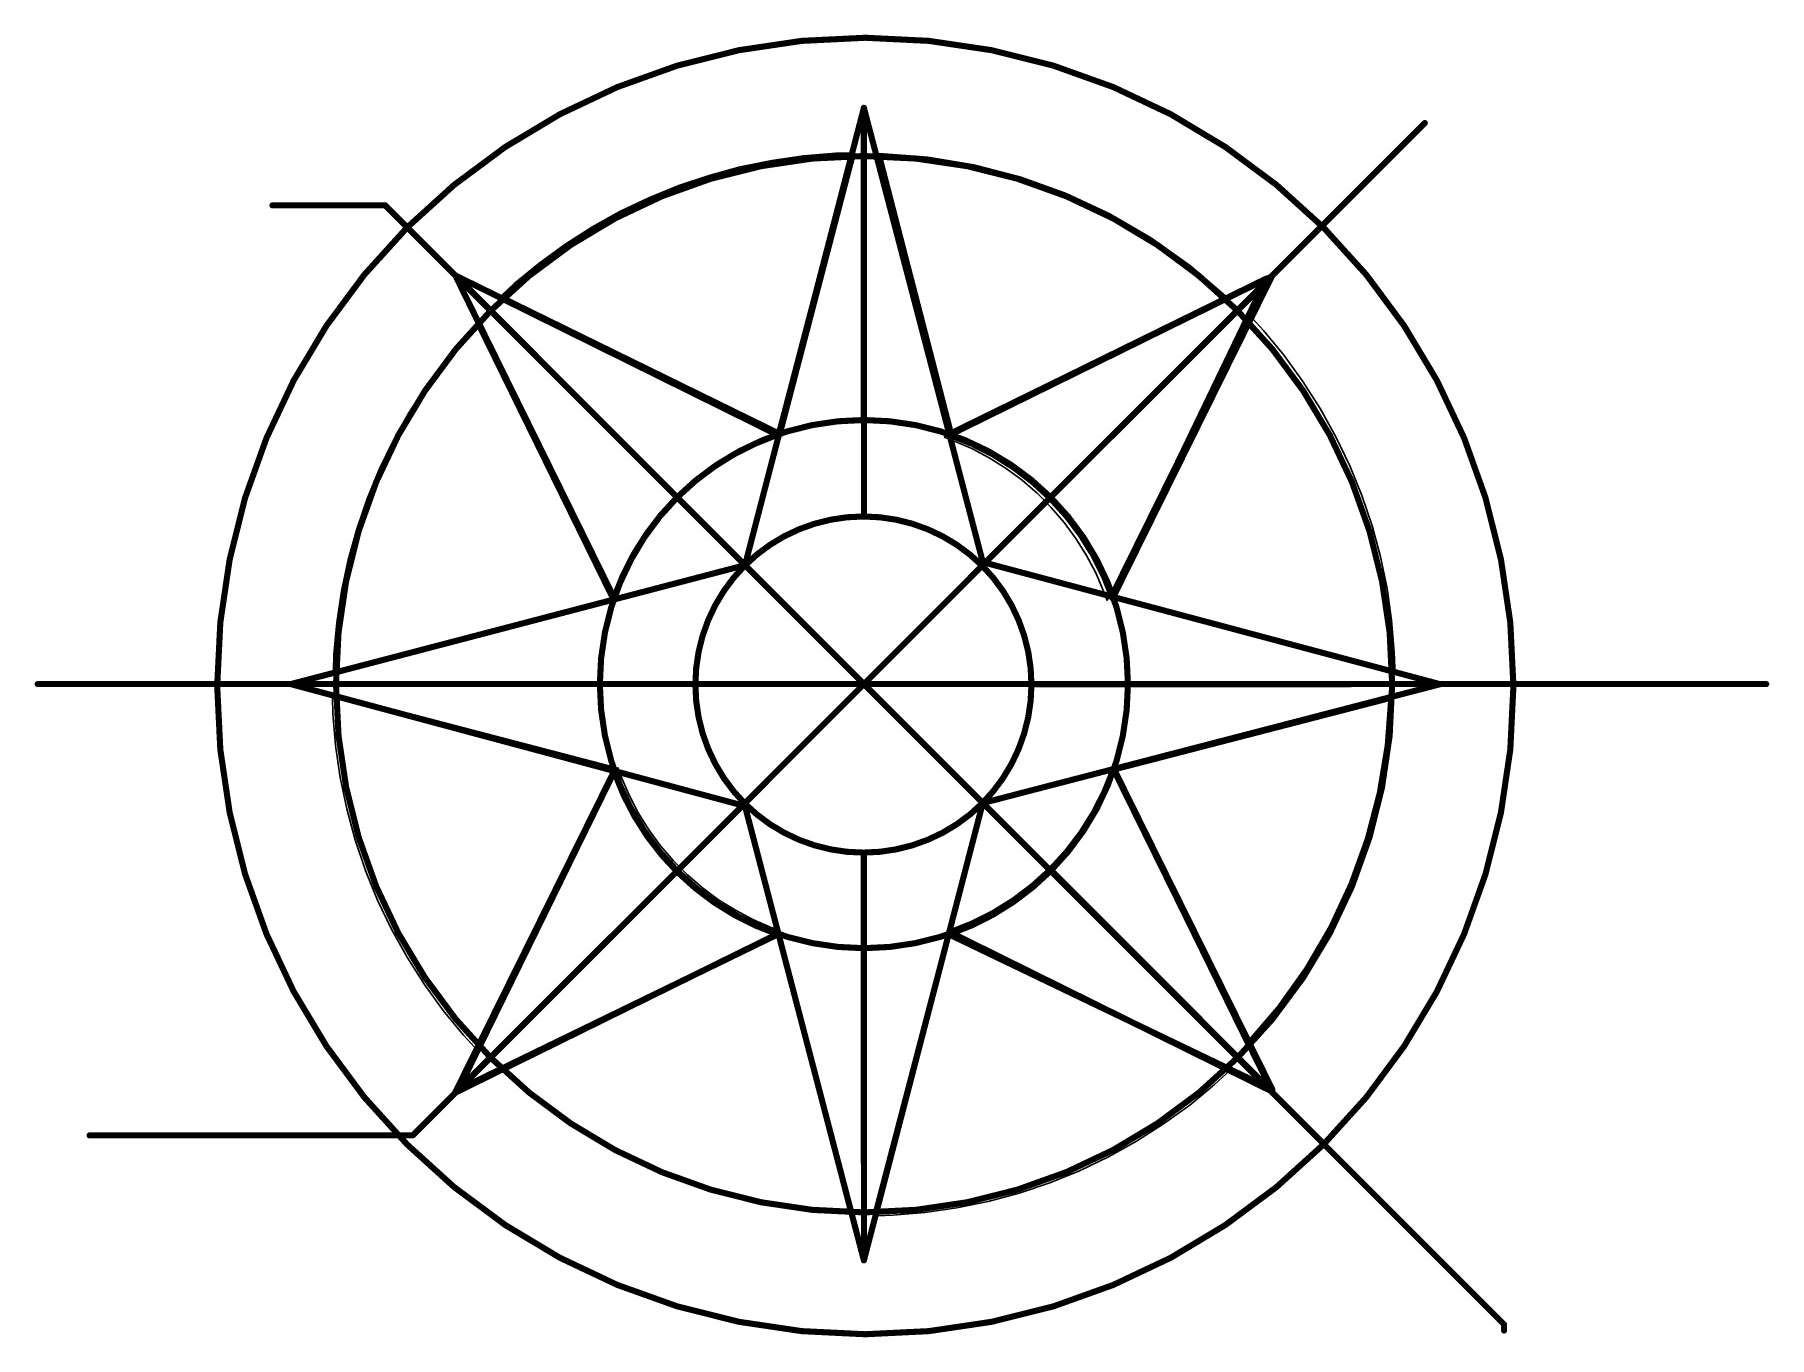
# Model space of a CAD drawing. Header units: millimetres. Extents: x 1.3 to 73.5, y 13.6 to 67.8.
import ezdxf

# ---------------------------------------------------------------- set-up
doc = ezdxf.new("R2010")
doc.units = ezdxf.units.MM
for name, color, linetype in [('Mechanical1', 6, 'Continuous'), ('Mechanical2', 216, 'Continuous'), ('Mechanical3', 76, 'Continuous'), ('MultiLayer', 9, 'Continuous'), ('TopLayer', 1, 'Continuous'), ('TopOverlay', 2, 'Continuous'), ('TopSolder', 216, 'Continuous')]:
    doc.layers.add(name, color=color, linetype=linetype)

msp = doc.modelspace()

# ---------------------------------------------------------------- linework, layer by layer
at = {"layer": 'Mechanical1'}
for points, const_width in [([(57.822, 40.763, 1), (13.822, 40.763, 1)], 0.254), ([(18.733, 57.785, 1), (18.86, 57.785, 1)], 0.127), ([(18.733, 57.785, 1), (18.86, 57.785, 1)], 0.127), ([(52.514, 57.658, 1), (52.641, 57.658, 1)], 0.127), ([(52.514, 57.658, 1), (52.641, 57.658, 1)], 0.127), ([(46.814, 40.767, 1), (24.814, 40.767, 1)], 0.254), ([(32.218, 51.184, 1), (32.345, 51.184, 1)], 0.127), ([(39.309, 51.176, 1), (39.436, 51.176, 1)], 0.127), ([(25.33, 44.289, 1), (25.457, 44.289, 1)], 0.127), ([(46.134, 44.398, 1), (46.261, 44.398, 1)], 0.127), ([(13.759, 40.763, 1), (13.886, 40.763, 1)], 0.127), ([(24.75, 40.767, 1), (24.877, 40.767, 1)], 0.127), ([(46.751, 40.767, 1), (46.878, 40.767, 1)], 0.127), ([(57.759, 40.763, 1), (57.886, 40.763, 1)], 0.127), ([(25.364, 37.146, 1), (25.491, 37.146, 1)], 0.127), ([(46.167, 37.233, 1), (46.294, 37.233, 1)], 0.127), ([(32.192, 30.358, 1), (32.319, 30.358, 1)], 0.127), ([(39.283, 30.35, 1), (39.41, 30.35, 1)], 0.127), ([(18.86, 23.876, 1), (18.986, 23.876, 1)], 0.127), ([(18.86, 23.876, 1), (18.986, 23.876, 1)], 0.127), ([(52.769, 23.876, 1), (52.895, 23.876, 1)], 0.127), ([(52.769, 23.876, 1), (52.895, 23.876, 1)], 0.127)]:
    msp.add_lwpolyline(points, format="xyb", close=True, dxfattribs=dict(at, const_width=const_width))
at = {"layer": 'Mechanical1', "const_width": 0.254}
for points in [[(18.796, 57.785), (32.282, 51.184)], [(18.796, 57.785), (25.393, 44.289)], [(39.372, 51.176), (52.578, 57.658)], [(46.197, 44.398), (52.578, 57.658)], [(18.923, 23.876), (25.427, 37.146)], [(46.231, 37.233), (52.832, 23.876)], [(18.923, 23.876), (32.256, 30.358)], [(39.346, 30.35), (52.832, 23.876)]]:
    msp.add_lwpolyline(points, dxfattribs=at)
at = {"layer": 'Mechanical2', "const_width": 0.254}
for points in [[(17.018, 21.971), (59.182, 64.135)], [(32.276, 51.201), (35.305, 62.772)], [(36.45, 62.768), (39.44, 51.212)], [(11.176, 60.706), (15.875, 60.706)], [(15.875, 60.706), (62.484, 14.097)], [(20.798, 56.825), (32.276, 51.201)], [(39.44, 51.212), (50.876, 56.817)], [(1.397, 40.767), (73.406, 40.767)], [(46.228, 37.211), (57.785, 40.201)], [(46.228, 37.211), (51.833, 25.775)], [(3.556, 21.971), (17.018, 21.971)], [(62.484, 13.843), (62.484, 14.097)]]:
    msp.add_lwpolyline(points, dxfattribs=at)
at = {"layer": 'Mechanical2', "const_width": 0.127}
for points in [[(59.118, 64.135, 1), (59.245, 64.135, 1)], [(35.242, 62.772, 1), (35.369, 62.772, 1)], [(35.242, 62.772, 1), (35.369, 62.772, 1)], [(36.386, 62.768, 1), (36.513, 62.768, 1)], [(36.386, 62.768, 1), (36.513, 62.768, 1)], [(11.113, 60.706, 1), (11.239, 60.706, 1)], [(15.812, 60.706, 1), (15.938, 60.706, 1)], [(15.812, 60.706, 1), (15.938, 60.706, 1)], [(20.735, 56.825, 1), (20.862, 56.825, 1)], [(20.768, 56.892, 1), (20.895, 56.892, 1)], [(50.813, 56.817, 1), (50.94, 56.817, 1)], [(50.813, 56.817, 1), (50.94, 56.817, 1)], [(32.213, 51.201, 1), (32.34, 51.201, 1)], [(32.213, 51.201, 1), (32.34, 51.201, 1)], [(39.376, 51.212, 1), (39.503, 51.212, 1)], [(39.376, 51.212, 1), (39.503, 51.212, 1)], [(1.333, 40.767, 1), (1.46, 40.767, 1)], [(73.343, 40.767, 1), (73.469, 40.767, 1)], [(57.721, 40.201, 1), (57.848, 40.201, 1)], [(57.721, 40.201, 1), (57.848, 40.201, 1)], [(46.164, 37.211, 1), (46.291, 37.211, 1)], [(46.164, 37.211, 1), (46.291, 37.211, 1)], [(51.77, 25.775, 1), (51.897, 25.775, 1)], [(51.77, 25.775, 1), (51.897, 25.775, 1)], [(3.493, 21.971, 1), (3.619, 21.971, 1)], [(16.954, 21.971, 1), (17.081, 21.971, 1)], [(16.954, 21.971, 1), (17.081, 21.971, 1)], [(62.42, 14.097, 1), (62.547, 14.097, 1)], [(62.42, 14.097, 1), (62.547, 14.097, 1)], [(62.42, 13.843, 1), (62.547, 13.843, 1)]]:
    msp.add_lwpolyline(points, format="xyb", close=True, dxfattribs=at)
at = {"layer": 'Mechanical2', "const_width": 0.254}
for points in [[(20.832, 56.892, -0.183407), (35.305, 62.772)], [(36.45, 62.768, -0.1832), (50.876, 56.817)], [(57.785, 40.201, -0.1832), (51.833, 25.775)]]:
    msp.add_lwpolyline(points, format="xyb", dxfattribs=at)
at = {"layer": 'Mechanical3'}
for points, const_width in [([(62.873, 40.688, 1), (8.873, 40.688, 1)], 0.254), ([(8.81, 40.688, 1), (8.937, 40.688, 1)], 0.127), ([(62.81, 40.688, 1), (62.937, 40.688, 1)], 0.127)]:
    msp.add_lwpolyline(points, format="xyb", close=True, dxfattribs=dict(at, const_width=const_width))
at = {"layer": 'MultiLayer'}
for p, q in [((34.633, 62.884), (33.299, 62.772)), ((35.302, 62.899), (34.633, 62.884)), ((35.328, 62.9), (35.302, 62.899)), ((35.376, 62.881), (35.328, 62.9)), ((35.413, 62.845), (35.376, 62.881)), ((30.663, 62.308), (29.37, 61.957)), ((31.974, 62.58), (30.663, 62.308)), ((33.299, 62.772), (31.974, 62.58)), ((32.399, 51.169), (35.428, 62.739)), ((35.433, 62.797), (35.413, 62.845)), ((35.428, 62.739), (35.429, 62.743)), ((35.429, 62.743), (35.431, 62.751)), ((35.431, 62.751), (35.432, 62.759)), ((35.432, 62.759), (35.433, 62.768)), ((35.433, 62.772), (35.433, 62.797)), ((35.433, 62.768), (35.433, 62.772)), ((35.433, 62.772), (35.433, 62.772)), ((39.44, 51.212), (36.45, 62.768)), ((36.45, 62.768), (37.114, 62.749)), ((37.114, 62.749), (38.439, 62.631)), ((38.439, 62.631), (39.754, 62.432)), ((39.754, 62.432), (41.054, 62.155)), ((41.054, 62.155), (42.336, 61.8)), ((28.102, 61.529), (26.861, 61.025)), ((29.37, 61.957), (28.102, 61.529)), ((42.336, 61.8), (43.593, 61.368)), ((26.861, 61.025), (25.653, 60.447)), ((43.593, 61.368), (44.823, 60.861)), ((44.823, 60.861), (46.019, 60.28)), ((25.653, 60.447), (24.483, 59.797)), ((46.019, 60.28), (47.178, 59.629)), ((24.483, 59.797), (23.354, 59.078)), ((47.178, 59.629), (48.296, 58.908)), ((23.354, 59.078), (22.27, 58.291)), ((48.296, 58.908), (49.368, 58.122)), ((22.27, 58.291), (21.236, 57.441)), ((49.368, 58.122), (50.391, 57.272)), ((21.236, 57.441), (20.745, 56.985)), ((50.391, 57.272), (50.876, 56.817)), ((20.685, 56.892), (20.667, 56.833)), ((20.667, 56.833), (20.678, 56.773)), ((20.678, 56.773), (20.715, 56.725)), ((20.707, 56.914), (20.685, 56.892)), ((20.708, 56.924), (20.707, 56.914)), ((20.715, 56.944), (20.708, 56.924)), ((20.725, 56.962), (20.715, 56.944)), ((20.715, 56.725), (20.742, 56.711)), ((20.738, 56.978), (20.725, 56.962)), ((20.745, 56.985), (20.738, 56.978)), ((20.742, 56.711), (20.742, 56.711)), ((20.742, 56.711), (32.22, 51.086)), ((50.876, 56.817), (39.44, 51.212)), ((50.876, 56.817), (50.876, 56.817)), ((19.213, 55.274), (19.668, 55.759)), ((19.668, 55.759), (25.273, 44.323)), ((19.668, 55.759), (19.668, 55.759)), ((51.738, 55.984), (46.114, 44.506)), ((51.752, 56.011), (51.738, 55.984)), ((51.738, 55.984), (51.738, 55.984)), ((51.801, 56.048), (51.752, 56.011)), ((51.861, 56.059), (51.801, 56.048)), ((51.919, 56.041), (51.861, 56.059)), ((51.941, 56.02), (51.919, 56.041)), ((51.951, 56.018), (51.941, 56.02)), ((51.971, 56.011), (51.951, 56.018)), ((51.989, 56.001), (51.971, 56.011)), ((52.005, 55.988), (51.989, 56.001)), ((52.012, 55.981), (52.005, 55.988)), ((52.468, 55.49), (52.012, 55.981)), ((18.363, 54.252), (19.213, 55.274)), ((53.318, 54.456), (52.468, 55.49)), ((17.577, 53.179), (18.363, 54.252)), ((54.105, 53.373), (53.318, 54.456)), ((16.856, 52.062), (17.577, 53.179)), ((54.824, 52.243), (54.105, 53.373)), ((16.205, 50.902), (16.856, 52.062)), ((55.474, 51.073), (54.824, 52.243)), ((15.624, 49.706), (16.205, 50.902)), ((32.22, 51.086), (32.246, 51.074)), ((32.246, 51.074), (32.303, 51.073)), ((32.303, 51.073), (32.355, 51.097)), ((32.355, 51.097), (32.392, 51.141)), ((32.392, 51.141), (32.399, 51.169)), ((32.399, 51.169), (32.399, 51.169)), ((56.052, 49.865), (55.474, 51.073)), ((56.556, 48.624), (56.052, 49.865)), ((15.117, 48.477), (15.624, 49.706)), ((14.685, 47.219), (15.117, 48.477)), ((56.984, 47.356), (56.556, 48.624)), ((14.33, 45.938), (14.685, 47.219)), ((57.335, 46.064), (56.984, 47.356)), ((14.052, 44.637), (14.33, 45.938)), ((57.607, 44.753), (57.335, 46.064)), ((25.273, 44.323), (13.716, 41.333)), ((13.854, 43.322), (14.052, 44.637)), ((46.101, 44.48), (46.1, 44.423)), ((46.1, 44.423), (46.124, 44.371)), ((46.114, 44.506), (46.101, 44.48)), ((46.124, 44.371), (46.168, 44.334)), ((46.168, 44.334), (46.196, 44.327)), ((46.196, 44.327), (46.196, 44.327)), ((46.196, 44.327), (57.766, 41.298)), ((57.799, 43.427), (57.607, 44.753)), ((57.911, 42.093), (57.799, 43.427)), ((13.736, 41.998), (13.854, 43.322)), ((13.716, 41.333), (13.736, 41.998)), ((57.926, 41.424), (57.911, 42.093)), ((57.766, 41.298), (57.77, 41.297)), ((57.77, 41.297), (57.778, 41.295)), ((57.778, 41.295), (57.787, 41.294)), ((57.787, 41.294), (57.795, 41.294)), ((57.795, 41.294), (57.799, 41.294)), ((57.799, 41.294), (57.825, 41.294)), ((57.825, 41.294), (57.872, 41.314)), ((57.872, 41.314), (57.908, 41.35)), ((57.908, 41.35), (57.927, 41.398)), ((57.927, 41.398), (57.926, 41.424)), ((57.926, 41.424), (57.926, 41.424)), ((13.699, 40.282), (13.68, 40.234)), ((13.68, 40.234), (13.681, 40.209)), ((13.681, 40.209), (13.696, 39.539)), ((13.735, 40.319), (13.699, 40.282)), ((13.783, 40.339), (13.735, 40.319)), ((13.808, 40.339), (13.783, 40.339)), ((13.812, 40.339), (13.808, 40.339)), ((13.808, 40.339), (13.808, 40.339)), ((13.821, 40.338), (13.812, 40.339)), ((13.829, 40.337), (13.821, 40.338)), ((13.837, 40.336), (13.829, 40.337)), ((13.841, 40.335), (13.837, 40.336)), ((25.411, 37.306), (13.841, 40.335)), ((46.228, 37.211), (57.785, 40.201)), ((57.785, 40.201), (57.765, 39.536)), ((13.696, 39.539), (13.808, 38.205)), ((57.765, 39.536), (57.647, 38.212)), ((13.808, 38.205), (14, 36.88)), ((57.647, 38.212), (57.449, 36.897)), ((14, 36.88), (14.272, 35.569)), ((19.869, 25.649), (25.494, 37.126)), ((25.439, 37.299), (25.411, 37.306)), ((25.411, 37.306), (25.411, 37.306)), ((25.483, 37.262), (25.439, 37.299)), ((25.507, 37.21), (25.483, 37.262)), ((25.494, 37.126), (25.506, 37.152)), ((25.506, 37.152), (25.507, 37.21)), ((51.833, 25.775), (46.228, 37.211)), ((57.449, 36.897), (57.171, 35.596)), ((14.272, 35.569), (14.623, 34.277)), ((57.171, 35.596), (56.816, 34.315)), ((14.623, 34.277), (15.051, 33.008)), ((56.816, 34.315), (56.384, 33.057)), ((15.051, 33.008), (15.555, 31.768)), ((56.384, 33.057), (55.877, 31.828)), ((55.877, 31.828), (55.296, 30.632)), ((15.555, 31.768), (16.133, 30.56)), ((16.133, 30.56), (16.783, 29.389)), ((39.257, 30.357), (36.228, 18.787)), ((39.264, 30.385), (39.257, 30.357)), ((39.257, 30.357), (39.257, 30.357)), ((39.301, 30.429), (39.264, 30.385)), ((39.353, 30.453), (39.301, 30.429)), ((39.41, 30.453), (39.353, 30.453)), ((39.436, 30.44), (39.41, 30.453)), ((50.914, 24.815), (39.436, 30.44)), ((55.296, 30.632), (54.645, 29.472)), ((20.776, 24.681), (32.212, 30.286)), ((32.212, 30.286), (35.202, 18.729)), ((16.783, 29.389), (17.503, 28.26)), ((54.645, 29.472), (53.924, 28.355)), ((17.503, 28.26), (18.289, 27.176)), ((53.924, 28.355), (53.138, 27.282)), ((18.289, 27.176), (19.139, 26.142)), ((53.138, 27.282), (52.288, 26.259)), ((19.139, 26.142), (19.595, 25.652)), ((52.288, 26.259), (51.833, 25.775)), ((19.595, 25.652), (19.602, 25.644)), ((19.602, 25.644), (19.618, 25.631)), ((19.618, 25.631), (19.637, 25.622)), ((19.637, 25.622), (19.656, 25.615)), ((19.656, 25.615), (19.666, 25.613)), ((19.666, 25.613), (19.666, 25.613)), ((19.666, 25.613), (19.688, 25.592)), ((19.688, 25.592), (19.747, 25.574)), ((19.747, 25.574), (19.807, 25.584)), ((19.807, 25.584), (19.856, 25.621)), ((19.856, 25.621), (19.869, 25.649)), ((19.869, 25.649), (19.869, 25.649)), ((51.833, 25.775), (51.833, 25.775)), ((21.261, 24.226), (20.776, 24.681)), ((20.776, 24.681), (20.776, 24.681)), ((50.914, 24.815), (50.914, 24.815)), ((50.941, 24.802), (50.914, 24.815)), ((50.931, 24.565), (50.941, 24.583)), ((50.978, 24.753), (50.941, 24.802)), ((50.941, 24.583), (50.948, 24.602)), ((50.948, 24.602), (50.949, 24.613)), ((50.949, 24.613), (50.971, 24.635)), ((50.971, 24.635), (50.989, 24.693)), ((50.989, 24.693), (50.978, 24.753)), ((22.283, 23.376), (21.261, 24.226)), ((49.386, 23.235), (50.42, 24.086)), ((50.42, 24.086), (50.911, 24.541)), ((50.911, 24.541), (50.918, 24.548)), ((50.918, 24.548), (50.931, 24.565)), ((23.356, 22.589), (22.283, 23.376)), ((48.302, 22.449), (49.386, 23.235)), ((24.473, 21.869), (23.356, 22.589)), ((47.173, 21.729), (48.302, 22.449)), ((25.633, 21.217), (24.473, 21.869)), ((46.003, 21.079), (47.173, 21.729)), ((26.829, 20.637), (25.633, 21.217)), ((44.795, 20.501), (46.003, 21.079)), ((28.058, 20.13), (26.829, 20.637)), ((43.554, 19.998), (44.795, 20.501)), ((29.316, 19.698), (28.058, 20.13)), ((30.597, 19.342), (29.316, 19.698)), ((40.993, 19.219), (42.286, 19.569)), ((42.286, 19.569), (43.554, 19.998)), ((31.898, 19.065), (30.597, 19.342)), ((33.213, 18.867), (31.898, 19.065)), ((34.537, 18.748), (33.213, 18.867)), ((38.357, 18.755), (39.682, 18.947)), ((39.682, 18.947), (40.993, 19.219)), ((35.202, 18.729), (34.537, 18.748)), ((36.224, 18.767), (36.223, 18.759)), ((36.223, 18.759), (36.223, 18.755)), ((36.223, 18.755), (36.223, 18.729)), ((36.223, 18.729), (36.243, 18.682)), ((36.225, 18.775), (36.224, 18.767)), ((36.227, 18.783), (36.225, 18.775)), ((36.228, 18.787), (36.227, 18.783)), ((36.243, 18.682), (36.28, 18.646)), ((36.28, 18.646), (36.328, 18.627)), ((36.328, 18.627), (36.354, 18.627)), ((36.354, 18.627), (37.023, 18.643)), ((37.023, 18.643), (38.357, 18.755))]:
    msp.add_line(p, q, dxfattribs=at)
at = {"layer": 'TopLayer'}
for p, q in [((35.81, 64.265), (35.937, 64.281)), ((35.81, 47.752), (35.81, 64.265)), ((35.937, 64.281), (40.708, 45.909)), ((18.796, 57.785), (20.674, 56.856)), ((25.405, 44.366), (18.796, 57.785)), ((50.874, 56.819), (52.578, 57.658)), ((52.578, 57.658), (51.77, 56.025)), ((20.674, 56.856), (20.667, 56.833)), ((20.667, 56.833), (20.678, 56.773)), ((20.678, 56.773), (20.715, 56.725)), ((20.715, 56.725), (20.742, 56.711)), ((20.742, 56.711), (20.742, 56.711)), ((20.742, 56.711), (32.142, 51.125)), ((49.649, 56.216), (50.876, 56.817)), ((50.876, 56.817), (50.874, 56.819)), ((39.349, 51.143), (49.649, 56.216)), ((51.738, 55.984), (50.517, 53.491)), ((51.752, 56.011), (51.738, 55.984)), ((51.77, 56.025), (51.752, 56.011)), ((50.517, 53.491), (45.943, 44.245)), ((31.059, 50.679), (30.326, 50.295)), ((31.82, 51.007), (31.059, 50.679)), ((32.142, 51.125), (31.82, 51.007)), ((39.396, 50.962), (39.349, 51.143)), ((39.547, 50.906), (39.396, 50.962)), ((40.307, 50.575), (39.547, 50.906)), ((30.326, 50.295), (29.623, 49.856)), ((41.039, 50.189), (40.307, 50.575)), ((41.741, 49.748), (41.039, 50.189)), ((28.955, 49.366), (28.326, 48.827)), ((29.623, 49.856), (28.955, 49.366)), ((42.407, 49.256), (41.741, 49.748)), ((43.035, 48.715), (42.407, 49.256)), ((28.326, 48.827), (27.739, 48.242)), ((43.62, 48.128), (43.035, 48.715)), ((27.739, 48.242), (27.198, 47.614)), ((36.35, 47.734), (35.81, 47.752)), ((37.617, 47.495), (36.35, 47.734)), ((44.159, 47.499), (43.62, 48.128)), ((27.198, 47.614), (26.706, 46.948)), ((39.066, 46.937), (37.617, 47.495)), ((44.649, 46.831), (44.159, 47.499)), ((26.706, 46.948), (26.265, 46.246)), ((40.126, 46.188), (39.066, 46.937)), ((45.088, 46.128), (44.649, 46.831)), ((12.3, 40.894), (30.672, 45.664)), ((26.265, 46.246), (25.879, 45.514)), ((30.743, 45.559), (30.393, 45.083)), ((30.672, 45.664), (30.743, 45.559)), ((40.602, 45.838), (40.126, 46.188)), ((40.708, 45.909), (40.602, 45.838)), ((45.472, 45.395), (45.088, 46.128)), ((25.879, 45.514), (25.548, 44.754)), ((30.393, 45.083), (29.644, 44.023)), ((45.8, 44.634), (45.472, 45.395)), ((25.548, 44.754), (25.405, 44.366)), ((45.943, 44.245), (45.8, 44.634)), ((45.943, 44.245), (45.943, 44.245)), ((29.644, 44.023), (29.086, 42.573)), ((29.086, 42.573), (28.847, 41.307)), ((28.847, 41.307), (28.829, 40.767)), ((12.316, 40.767), (12.3, 40.894)), ((28.829, 40.767), (12.316, 40.767)), ((59.328, 40.64), (40.956, 35.87)), ((42.781, 40.227), (42.799, 40.767)), ((42.799, 40.767), (59.312, 40.767)), ((59.312, 40.767), (59.328, 40.64)), ((42.542, 38.961), (42.781, 40.227)), ((41.984, 37.511), (42.542, 38.961)), ((19.869, 25.649), (25.494, 37.126)), ((25.494, 37.126), (25.506, 37.152)), ((25.506, 37.152), (25.507, 37.184)), ((25.507, 37.184), (25.558, 37.289)), ((25.558, 37.289), (25.701, 36.9)), ((25.701, 36.9), (26.029, 36.139)), ((41.235, 36.451), (41.984, 37.511)), ((45.749, 36.147), (46.08, 36.907)), ((46.08, 36.907), (46.199, 37.231)), ((46.199, 37.231), (46.249, 37.244)), ((46.261, 37.219), (46.228, 37.211)), ((46.228, 37.211), (51.833, 25.775)), ((46.249, 37.244), (46.261, 37.219)), ((26.029, 36.139), (26.413, 35.406)), ((40.885, 35.975), (41.235, 36.451)), ((45.363, 35.415), (45.749, 36.147)), ((30.936, 35.59), (31.041, 35.661)), ((35.706, 17.219), (30.936, 35.59)), ((31.041, 35.661), (31.517, 35.311)), ((40.956, 35.87), (40.885, 35.975)), ((44.922, 34.713), (45.363, 35.415)), ((26.413, 35.406), (26.852, 34.703)), ((26.852, 34.703), (27.342, 34.035)), ((31.517, 35.311), (32.577, 34.563)), ((44.43, 34.047), (44.922, 34.713)), ((27.342, 34.035), (27.881, 33.406)), ((32.577, 34.563), (34.027, 34.005)), ((34.027, 34.005), (35.293, 33.766)), ((43.889, 33.419), (44.43, 34.047)), ((27.881, 33.406), (28.466, 32.819)), ((35.293, 33.766), (35.833, 33.748)), ((35.833, 33.748), (35.833, 17.235)), ((43.302, 32.834), (43.889, 33.419)), ((28.466, 32.819), (29.094, 32.278)), ((42.673, 32.295), (43.302, 32.834)), ((29.094, 32.278), (29.76, 31.786)), ((41.302, 31.366), (42.005, 31.805)), ((42.005, 31.805), (42.673, 32.295)), ((29.76, 31.786), (30.462, 31.345)), ((30.462, 31.345), (31.194, 30.959)), ((40.569, 30.982), (41.302, 31.366)), ((32.27, 30.449), (18.923, 23.876)), ((31.194, 30.959), (31.954, 30.628)), ((31.954, 30.628), (32.252, 30.518)), ((32.252, 30.518), (32.27, 30.449)), ((39.419, 30.511), (39.808, 30.654)), ((52.832, 23.876), (39.419, 30.511)), ((39.419, 30.511), (39.419, 30.511)), ((39.808, 30.654), (40.569, 30.982)), ((18.923, 23.876), (19.764, 25.577)), ((19.764, 25.577), (19.807, 25.584)), ((19.807, 25.584), (19.856, 25.621)), ((19.856, 25.621), (19.869, 25.649)), ((19.869, 25.649), (19.869, 25.649)), ((51.833, 25.775), (51.875, 25.819)), ((51.833, 25.775), (51.833, 25.775)), ((51.875, 25.819), (52.832, 23.876)), ((35.833, 17.235), (35.706, 17.219))]:
    msp.add_line(p, q, dxfattribs=at)
at = {"layer": 'TopOverlay', "const_width": 0.254}
for points in [[(30.861, 45.72), (35.814, 64.77)], [(35.812, 64.763), (35.814, 47.752)], [(35.814, 64.77), (40.767, 45.847)], [(18.791, 57.801), (27.94, 48.641)], [(18.796, 57.785), (32.209, 51.15)], [(18.796, 57.785), (25.405, 44.366)], [(39.392, 51.145), (52.811, 57.754)], [(46.176, 44.341), (52.811, 57.754)], [(43.561, 48.514), (52.721, 57.663)], [(11.938, 40.767), (30.861, 45.72)], [(40.767, 45.847), (59.822, 40.763)], [(11.938, 40.767), (28.702, 40.769)], [(11.938, 40.767), (30.861, 35.687)], [(40.767, 35.814), (59.822, 40.763)], [(42.794, 40.765), (59.563, 40.767)], [(18.78, 23.744), (25.416, 37.157)], [(46.212, 37.216), (52.821, 23.797)], [(30.861, 35.687), (35.814, 16.764)], [(35.814, 16.764), (40.767, 35.814)], [(35.812, 33.655), (35.814, 16.764)], [(18.78, 23.744), (27.94, 32.893)], [(43.672, 32.957), (52.821, 23.797)], [(18.78, 23.744), (32.2, 30.353)], [(39.408, 30.432), (52.821, 23.797)]]:
    msp.add_lwpolyline(points, dxfattribs=at)
at = {"layer": 'TopOverlay'}
for points, const_width in [([(35.749, 64.763, 1), (35.876, 64.763, 1)], 0.127), ([(35.751, 64.77, 1), (35.877, 64.77, 1)], 0.127), ([(35.751, 64.77, 1), (35.877, 64.77, 1)], 0.127), ([(18.727, 57.801, 1), (18.854, 57.801, 1)], 0.127), ([(18.733, 57.785, 1), (18.86, 57.785, 1)], 0.127), ([(18.733, 57.785, 1), (18.86, 57.785, 1)], 0.127), ([(52.748, 57.754, 1), (52.875, 57.754, 1)], 0.127), ([(52.748, 57.754, 1), (52.875, 57.754, 1)], 0.127), ([(52.657, 57.663, 1), (52.784, 57.663, 1)], 0.127), ([(32.146, 51.15, 1), (32.273, 51.15, 1)], 0.127), ([(32.146, 51.15, 1), (32.273, 51.15, 1)], 0.127), ([(39.328, 51.145, 1), (39.455, 51.145, 1)], 0.127), ([(39.328, 51.145, 1), (39.455, 51.145, 1)], 0.127), ([(39.328, 51.145, 1), (39.455, 51.145, 1)], 0.127), ([(27.877, 48.641, 1), (28.003, 48.641, 1)], 0.127), ([(43.498, 48.514, 1), (43.624, 48.514, 1)], 0.127), ([(42.794, 40.749, 1), (28.794, 40.749, 1)], 0.254), ([(35.751, 47.752, 1), (35.877, 47.752, 1)], 0.127), ([(30.797, 45.72, 1), (30.924, 45.72, 1)], 0.127), ([(30.797, 45.72, 1), (30.924, 45.72, 1)], 0.127), ([(40.703, 45.847, 1), (40.83, 45.847, 1)], 0.127), ([(40.703, 45.847, 1), (40.83, 45.847, 1)], 0.127), ([(25.341, 44.366, 1), (25.468, 44.366, 1)], 0.127), ([(25.341, 44.366, 1), (25.468, 44.366, 1)], 0.127), ([(46.068, 44.512, 1), (46.195, 44.512, 1)], 0.127), ([(46.112, 44.341, 1), (46.239, 44.341, 1)], 0.127), ([(46.112, 44.341, 1), (46.239, 44.341, 1)], 0.127), ([(11.874, 40.767, 1), (12.002, 40.767, 1)], 0.127), ([(11.874, 40.767, 1), (12.002, 40.767, 1)], 0.127), ([(11.874, 40.767, 1), (12.002, 40.767, 1)], 0.127), ([(28.639, 40.769, 1), (28.765, 40.769, 1)], 0.127), ([(28.731, 40.749, 1), (28.858, 40.749, 1)], 0.127), ([(42.731, 40.765, 1), (42.858, 40.765, 1)], 0.127), ([(42.731, 40.749, 1), (42.858, 40.749, 1)], 0.127), ([(59.499, 40.767, 1), (59.627, 40.767, 1)], 0.127), ([(59.759, 40.763, 1), (59.886, 40.763, 1)], 0.127), ([(59.759, 40.763, 1), (59.886, 40.763, 1)], 0.127), ([(25.352, 37.157, 1), (25.479, 37.157, 1)], 0.127), ([(25.352, 37.157, 1), (25.479, 37.157, 1)], 0.127), ([(25.38, 37.024, 1), (25.507, 37.024, 1)], 0.127), ([(46.149, 37.216, 1), (46.276, 37.216, 1)], 0.127), ([(46.149, 37.216, 1), (46.276, 37.216, 1)], 0.127), ([(46.149, 37.216, 1), (46.276, 37.216, 1)], 0.127), ([(30.797, 35.687, 1), (30.924, 35.687, 1)], 0.127), ([(30.797, 35.687, 1), (30.924, 35.687, 1)], 0.127), ([(40.703, 35.814, 1), (40.83, 35.814, 1)], 0.127), ([(40.703, 35.814, 1), (40.83, 35.814, 1)], 0.127), ([(35.749, 33.655, 1), (35.876, 33.655, 1)], 0.127), ([(27.877, 32.893, 1), (28.003, 32.893, 1)], 0.127), ([(43.608, 32.957, 1), (43.735, 32.957, 1)], 0.127), ([(32.136, 30.353, 1), (32.263, 30.353, 1)], 0.127), ([(32.136, 30.353, 1), (32.263, 30.353, 1)], 0.127), ([(32.136, 30.353, 1), (32.263, 30.353, 1)], 0.127), ([(39.324, 30.352, 1), (39.451, 30.352, 1)], 0.127), ([(39.344, 30.432, 1), (39.471, 30.432, 1)], 0.127), ([(39.344, 30.432, 1), (39.471, 30.432, 1)], 0.127), ([(18.717, 23.744, 1), (18.844, 23.744, 1)], 0.127), ([(18.717, 23.744, 1), (18.844, 23.744, 1)], 0.127), ([(18.717, 23.744, 1), (18.844, 23.744, 1)], 0.127), ([(52.757, 23.797, 1), (52.884, 23.797, 1)], 0.127), ([(52.757, 23.797, 1), (52.884, 23.797, 1)], 0.127), ([(52.757, 23.797, 1), (52.884, 23.797, 1)], 0.127), ([(35.751, 16.764, 1), (35.877, 16.764, 1)], 0.127), ([(35.751, 16.764, 1), (35.877, 16.764, 1)], 0.127), ([(35.751, 16.764, 1), (35.877, 16.764, 1)], 0.127)]:
    msp.add_lwpolyline(points, format="xyb", close=True, dxfattribs=dict(at, const_width=const_width))
at = {"layer": 'TopOverlay', "const_width": 0.254}
for points in [[(25.405, 44.366, -0.229899), (32.209, 51.15)], [(39.392, 51.145, -0.229899), (46.176, 44.341)], [(39.392, 51.145, -0.225862), (46.131, 44.512)], [(32.2, 30.353, -0.229899), (25.416, 37.157)], [(32.2, 30.353, -0.226878), (25.444, 37.024)], [(46.212, 37.216, -0.231788), (39.388, 30.352)], [(46.212, 37.216, -0.229899), (39.408, 30.432)]]:
    msp.add_lwpolyline(points, format="xyb", dxfattribs=at)
at = {"layer": 'TopSolder'}
for p, q in [((35.814, 64.265), (35.941, 64.281)), ((35.814, 47.752), (35.814, 64.265)), ((35.941, 64.281), (40.711, 45.909)), ((18.796, 57.785), (20.674, 56.856)), ((25.405, 44.366), (18.796, 57.785)), ((50.874, 56.819), (52.578, 57.658)), ((52.578, 57.658), (51.77, 56.025)), ((20.674, 56.856), (20.667, 56.833)), ((20.667, 56.833), (20.678, 56.773)), ((20.678, 56.773), (20.715, 56.725)), ((20.715, 56.725), (20.742, 56.711)), ((20.742, 56.711), (20.742, 56.711)), ((20.742, 56.711), (32.142, 51.125)), ((49.649, 56.216), (50.876, 56.817)), ((50.876, 56.817), (50.874, 56.819)), ((39.159, 51.049), (49.649, 56.216)), ((51.738, 55.984), (50.517, 53.491)), ((51.752, 56.011), (51.738, 55.984)), ((51.77, 56.025), (51.752, 56.011)), ((50.517, 53.491), (45.943, 44.245)), ((31.059, 50.679), (30.326, 50.295)), ((31.82, 51.007), (31.059, 50.679)), ((32.142, 51.125), (31.82, 51.007)), ((39.547, 50.906), (39.159, 51.049)), ((40.307, 50.575), (39.547, 50.906)), ((30.326, 50.295), (29.623, 49.856)), ((41.039, 50.189), (40.307, 50.575)), ((41.741, 49.748), (41.039, 50.189)), ((28.955, 49.366), (28.326, 48.827)), ((29.623, 49.856), (28.955, 49.366)), ((42.407, 49.256), (41.741, 49.748)), ((43.035, 48.715), (42.407, 49.256)), ((28.326, 48.827), (27.739, 48.242)), ((43.62, 48.128), (43.035, 48.715)), ((27.739, 48.242), (27.198, 47.614)), ((36.354, 47.734), (35.814, 47.752)), ((37.62, 47.495), (36.354, 47.734)), ((44.159, 47.499), (43.62, 48.128)), ((27.198, 47.614), (26.706, 46.948)), ((39.07, 46.937), (37.62, 47.495)), ((44.649, 46.831), (44.159, 47.499)), ((26.706, 46.948), (26.265, 46.246)), ((40.13, 46.188), (39.07, 46.937)), ((45.088, 46.128), (44.649, 46.831)), ((12.3, 40.894), (30.672, 45.664)), ((26.265, 46.246), (25.879, 45.514)), ((30.743, 45.559), (30.393, 45.083)), ((30.672, 45.664), (30.743, 45.559)), ((40.606, 45.838), (40.13, 46.188)), ((40.711, 45.909), (40.606, 45.838)), ((45.472, 45.395), (45.088, 46.128)), ((25.879, 45.514), (25.548, 44.754)), ((30.393, 45.083), (29.644, 44.023)), ((45.8, 44.634), (45.472, 45.395)), ((25.548, 44.754), (25.405, 44.366)), ((45.943, 44.245), (45.8, 44.634)), ((45.943, 44.245), (45.943, 44.245)), ((29.644, 44.023), (29.086, 42.573)), ((29.086, 42.573), (28.847, 41.307)), ((28.847, 41.307), (28.829, 40.767)), ((12.316, 40.767), (12.3, 40.894)), ((28.829, 40.767), (12.316, 40.767)), ((59.328, 40.64), (40.956, 35.87)), ((42.781, 40.227), (42.799, 40.767)), ((42.799, 40.767), (59.312, 40.767)), ((59.312, 40.767), (59.328, 40.64)), ((42.542, 38.961), (42.781, 40.227)), ((41.984, 37.511), (42.542, 38.961)), ((19.869, 25.649), (25.494, 37.126)), ((25.494, 37.126), (25.506, 37.152)), ((25.506, 37.152), (25.507, 37.184)), ((25.507, 37.184), (25.558, 37.289)), ((25.558, 37.289), (25.701, 36.9)), ((25.701, 36.9), (26.029, 36.139)), ((41.235, 36.451), (41.984, 37.511)), ((45.749, 36.147), (46.08, 36.907)), ((46.08, 36.907), (46.223, 37.295)), ((46.223, 37.295), (46.261, 37.219)), ((46.261, 37.219), (46.228, 37.211)), ((46.228, 37.211), (51.833, 25.775)), ((26.029, 36.139), (26.413, 35.406)), ((40.885, 35.975), (41.235, 36.451)), ((45.363, 35.415), (45.749, 36.147)), ((30.936, 35.59), (31.041, 35.661)), ((35.706, 17.219), (30.936, 35.59)), ((31.041, 35.661), (31.517, 35.311)), ((40.956, 35.87), (40.885, 35.975)), ((44.922, 34.713), (45.363, 35.415)), ((26.413, 35.406), (26.852, 34.703)), ((26.852, 34.703), (27.342, 34.035)), ((31.517, 35.311), (32.577, 34.563)), ((44.43, 34.047), (44.922, 34.713)), ((27.342, 34.035), (27.881, 33.406)), ((32.577, 34.563), (34.027, 34.005)), ((34.027, 34.005), (35.293, 33.766)), ((43.889, 33.419), (44.43, 34.047)), ((27.881, 33.406), (28.466, 32.819)), ((35.293, 33.766), (35.833, 33.748)), ((35.833, 33.748), (35.833, 17.235)), ((43.302, 32.834), (43.889, 33.419)), ((28.466, 32.819), (29.094, 32.278)), ((42.673, 32.295), (43.302, 32.834)), ((29.094, 32.278), (29.76, 31.786)), ((41.302, 31.366), (42.005, 31.805)), ((42.005, 31.805), (42.673, 32.295)), ((29.76, 31.786), (30.462, 31.345)), ((30.462, 31.345), (31.194, 30.959)), ((40.569, 30.982), (41.302, 31.366)), ((32.342, 30.485), (18.923, 23.876)), ((31.194, 30.959), (31.954, 30.628)), ((31.954, 30.628), (32.342, 30.485)), ((39.419, 30.511), (39.808, 30.654)), ((52.832, 23.876), (39.419, 30.511)), ((39.419, 30.511), (39.419, 30.511)), ((39.808, 30.654), (40.569, 30.982)), ((18.923, 23.876), (19.764, 25.577)), ((19.764, 25.577), (19.807, 25.584)), ((19.807, 25.584), (19.856, 25.621)), ((19.856, 25.621), (19.869, 25.649)), ((19.869, 25.649), (19.869, 25.649)), ((51.833, 25.775), (51.875, 25.819)), ((51.833, 25.775), (51.833, 25.775)), ((51.875, 25.819), (52.832, 23.876)), ((35.833, 17.235), (35.706, 17.219))]:
    msp.add_line(p, q, dxfattribs=at)

doc.saveas('drawing.dxf')
